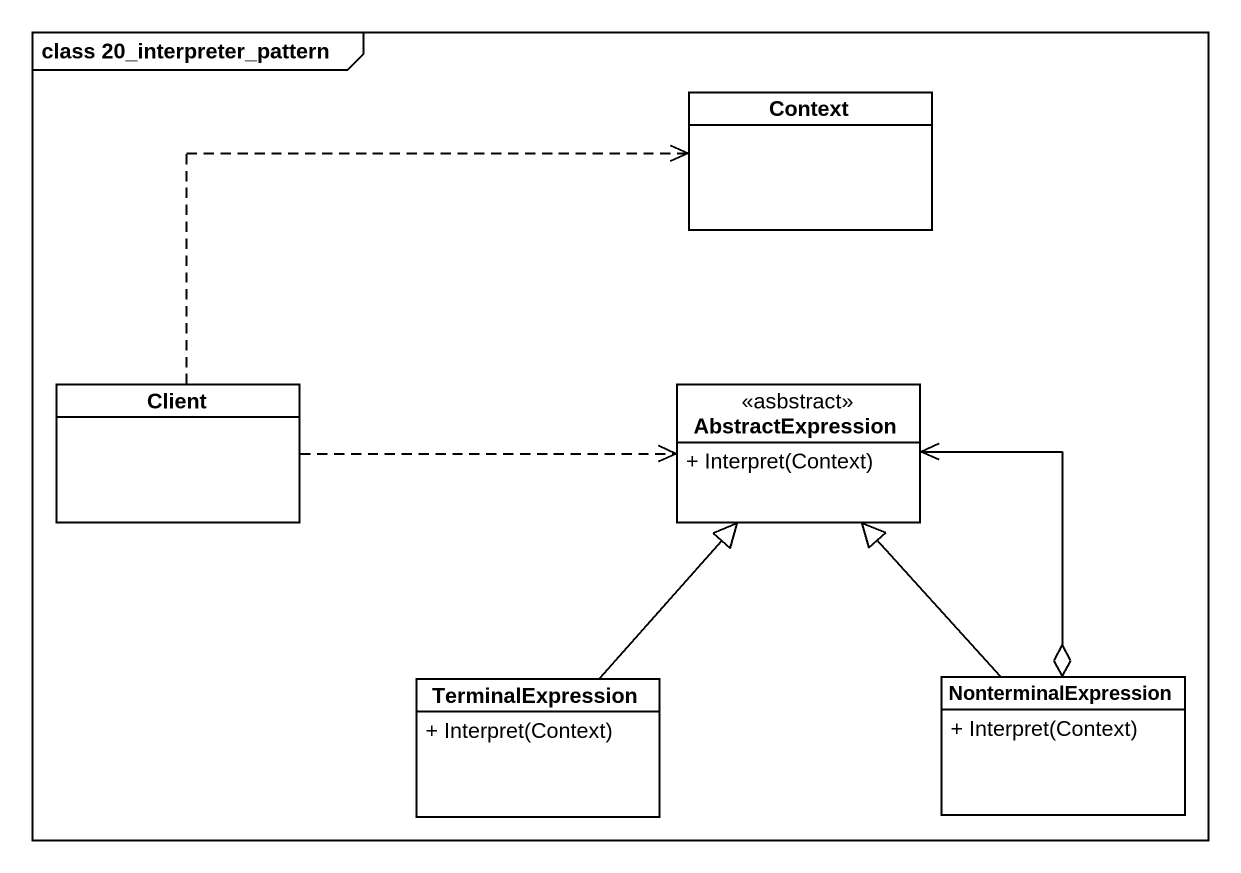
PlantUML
@startuml
mainframe class 20_interpreter_pattern
hide circle
hide empty members
skinparam classAttributeIconSize 0
class Context
class Client
class AbstractExpression <<asbstract>> {
  + Interpret(Context)
}
class TerminalExpression {
  + Interpret(Context)
}
class NonterminalExpression {
  + Interpret(Context)
}
Client .right.> Context
Client .right.> AbstractExpression
AbstractExpression <--o NonterminalExpression
TerminalExpression -up-|> AbstractExpression
NonterminalExpression -up-|> AbstractExpression
@enduml
